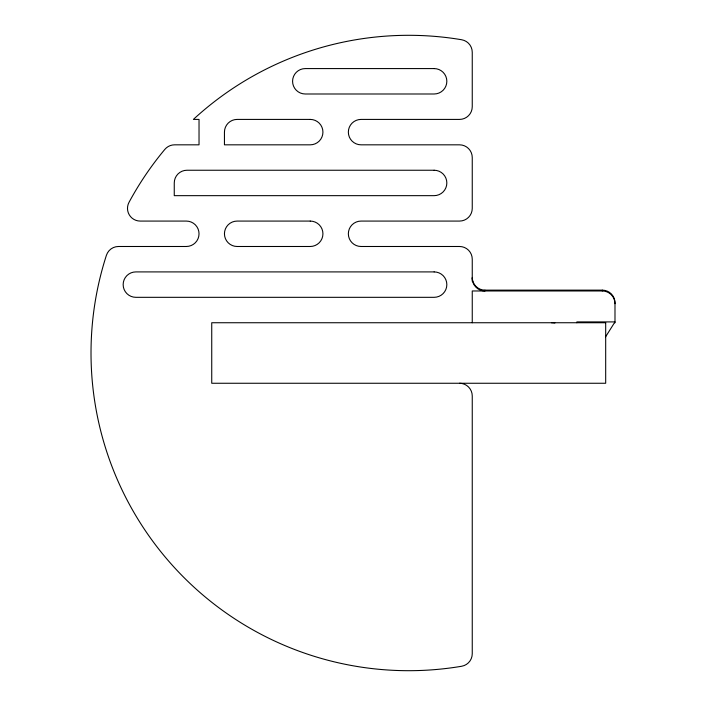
<?xml version="1.0" encoding="UTF-8"?>
<svg xmlns="http://www.w3.org/2000/svg" width="706" height="706" viewBox="0 0 706 706"><rect width="100%" height="100%" fill="white"/><g stroke="black" fill="none" stroke-linecap="round" stroke-linejoin="round"><path stroke-width="1.06" d="M605.598 336.806L614.988 321.91L576.864 321.91L576.864 322.739M472.252 277.432A12.708 12.708 0 0 0 484.96 290.14L602.28 290.14A12.708 12.708 0 0 1 614.988 302.848L614.988 322.739L614.458 322.739M614.988 303.677A12.708 12.708 0 0 0 602.28 290.969L472.252 290.969L472.252 322.739M602.28 290.14L602.28 290.969M484.96 290.14L484.96 290.969A12.708 12.708 0 0 1 472.252 278.261M472.252 281.315L472.252 259.199A12.708 12.708 0 0 0 459.544 246.491L361.057 246.491A12.708 12.708 0 0 1 348.349 233.783A12.708 12.708 0 0 1 361.057 221.075L459.544 221.075A12.708 12.708 0 0 0 472.252 208.367L472.252 157.535A12.708 12.708 0 0 0 459.544 144.827L361.057 144.827A12.708 12.708 0 0 1 348.349 132.119A12.708 12.708 0 0 1 361.057 119.411L459.544 119.411A12.708 12.708 0 0 0 472.252 106.703L472.252 52.27A12.708 12.708 0 0 0 461.662 39.748A317.7 317.7 0 0 0 193.382 119.411L199.03 119.411L199.03 144.827L174.594 144.827A12.708 12.708 0 0 0 164.833 149.39A317.7 317.7 0 0 0 129.013 202.34A12.708 12.708 0 0 0 140.194 221.075L186.322 221.075A12.708 12.708 0 0 1 199.03 233.783A12.708 12.708 0 0 1 186.322 246.491L118.502 246.491A12.708 12.708 0 0 0 106.412 255.29A317.7 317.7 0 0 0 461.662 666.252A12.708 12.708 0 0 0 472.252 653.73L472.252 395.969A12.708 12.708 0 0 0 459.544 383.261M551.448 322.739A25.434 25.425 29.3 0 1 554.898 322.977M434.128 68.579L305.283 68.579A12.708 12.708 0 0 0 292.575 81.287A12.708 12.708 0 0 0 305.283 93.995L434.128 93.995A12.708 12.708 0 0 0 446.836 81.287A12.708 12.708 0 0 0 434.128 68.579M310.225 119.411L237.154 119.411A12.708 12.708 0 0 0 224.446 132.119L224.446 144.827L310.225 144.827A12.708 12.708 0 0 0 322.933 132.119A12.708 12.708 0 0 0 310.225 119.411M434.128 170.243L186.966 170.243A12.708 12.708 0 0 0 174.258 182.951L174.258 195.659L434.128 195.659A12.708 12.708 0 0 0 446.836 182.951A12.708 12.708 0 0 0 434.128 170.243M310.225 221.075L237.154 221.075A12.708 12.708 0 0 0 224.446 233.783A12.708 12.708 0 0 0 237.154 246.491L310.225 246.491A12.708 12.708 0 0 0 322.933 233.783A12.708 12.708 0 0 0 310.225 221.075M434.128 271.907L135.861 271.907A12.708 12.708 0 0 0 123.153 284.615A12.708 12.708 0 0 0 135.861 297.323L434.128 297.323A12.708 12.708 0 0 0 446.836 284.615A12.708 12.708 0 0 0 434.128 271.907M605.686 322.739L211.738 322.739L211.738 383.261L605.686 383.261L605.686 322.739"/></g></svg>
